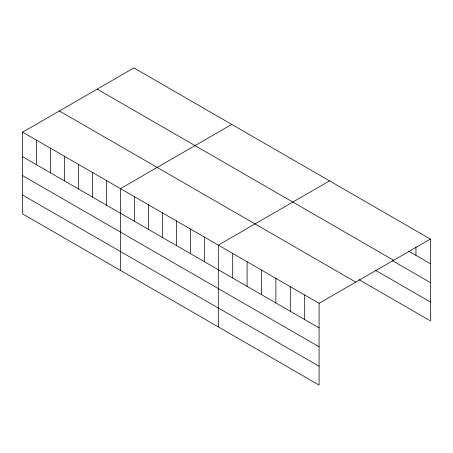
<?xml version="1.0" encoding="UTF-8"?>
<svg xmlns="http://www.w3.org/2000/svg" width="453" height="453" viewBox="0 0 453 453"><rect width="100%" height="100%" fill="white"/><g stroke="black" fill="none" stroke-linecap="round" stroke-linejoin="round"><path stroke-width="0.68" d="M22.65 132.163L319.088 303.306L319.088 385.078L22.65 213.929L22.65 132.163L133.912 67.922L430.35 239.071L430.35 320.837L358.957 279.62M231.738 124.399L120.475 188.641L120.475 270.407M329.563 180.883L218.301 245.118L218.301 326.885M319.088 303.306L430.35 239.071M408.753 251.211L430.35 263.68M97.197 89.122L393.634 260.271M392.553 260.718L430.35 282.542M375.158 270.113L430.35 301.975M59.366 110.962L355.803 282.111M22.65 156.766L319.088 327.915M22.65 175.628L319.088 346.777M22.65 195.067L319.088 366.211M415.95 246.93L415.95 255.367M304.688 294.994L304.688 319.603M290.294 286.681L290.294 311.29M275.894 278.369L275.894 302.978M261.494 270.056L261.494 294.665M247.095 261.743L247.095 286.353M232.695 253.431L232.695 278.034M204.326 237.049L204.326 261.658M190.351 228.98L190.351 253.589M176.376 220.911L176.376 245.52M162.401 212.842L162.401 237.451M148.425 204.773L148.425 229.382M134.45 196.71L134.45 221.313M106.5 180.571L106.5 205.175M92.525 172.502L92.525 197.112M78.55 164.433L78.55 189.043M64.575 156.364L64.575 180.974M50.6 148.295L50.6 172.904M36.625 140.226L36.625 164.835"/></g></svg>
